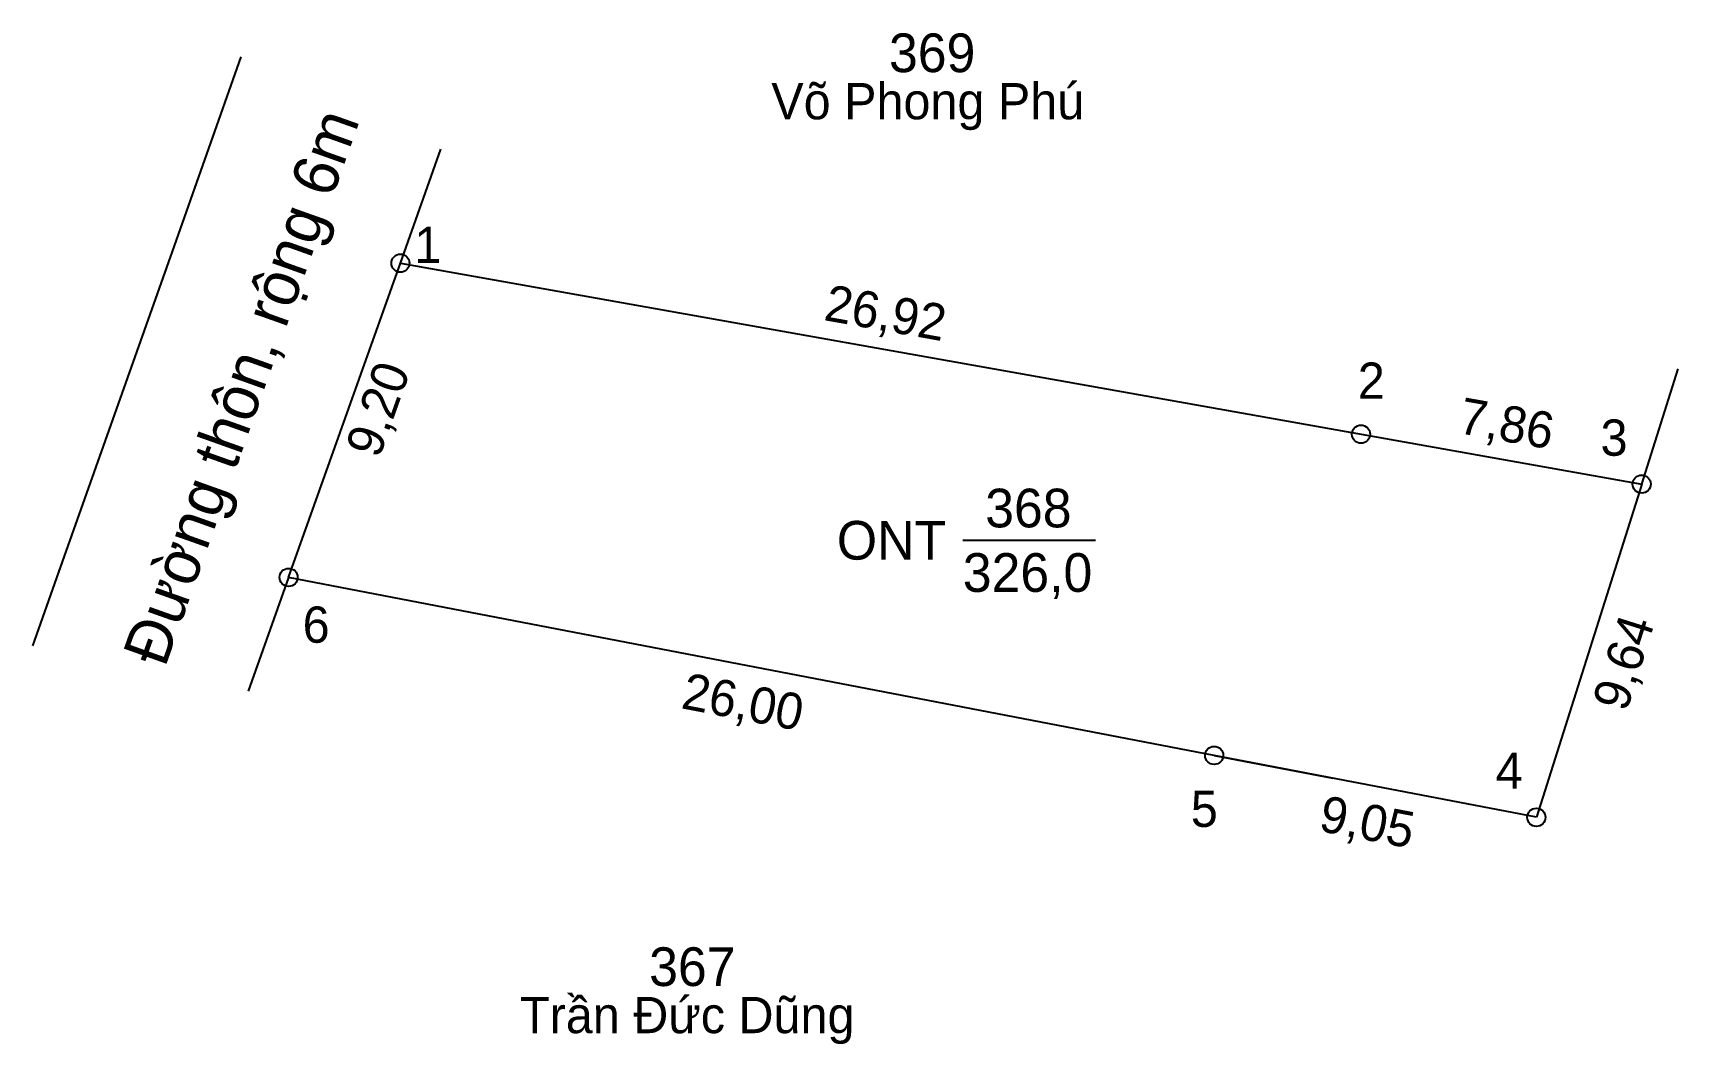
# Model space of a CAD drawing. Extents: x 540714.8 to 540760.2, y 1835292.1 to 1835320.
import ezdxf

# ---------------------------------------------------------------- set-up
doc = ezdxf.new("R2010")
doc.units = 0
for name, color, linetype in [('CanhThua', 7, 'Continuous'), ('ChieuDaiCanhThua', 7, 'Continuous'), ('Level 1', 7, 'Continuous'), ('Level 10', 7, 'Continuous'), ('MocDinhThua', 7, 'Continuous'), ('NhanDiaChinhThua', 7, 'Continuous'), ('NhanTuCan', 7, 'Continuous'), ('RauThua', 7, 'Continuous'), ('SoHieuDinhThua', 7, 'Continuous'), ('TenChuLanCan', 7, 'Continuous')]:
    doc.layers.add(name, color=color, linetype=linetype)

msp = doc.modelspace()

# ---------------------------------------------------------------- linework, layer by layer
at = {"layer": 'CanhThua'}
for p, q in [((540721.831, 1835304.946), (540724.916, 1835313.617)), ((540724.916, 1835313.617), (540751.417, 1835308.898)), ((540751.417, 1835308.898), (540759.159, 1835307.52)), ((540759.159, 1835307.52), (540756.254, 1835298.325)), ((540747.365, 1835300.034), (540721.831, 1835304.946)), ((540756.254, 1835298.325), (540747.365, 1835300.034))]:
    msp.add_line(p, q, dxfattribs=at)
at = {"layer": 'Level 10'}
for p, q in [((540718.625, 1835313.939), (540720.524, 1835319.309)), ((540715.495, 1835305.09), (540718.625, 1835313.939)), ((540714.777, 1835303.058), (540715.495, 1835305.09))]:
    msp.add_line(p, q, dxfattribs=at)
at = {"layer": 'MocDinhThua'}
for centre in [(540724.916, 1835313.617), (540751.417, 1835308.898), (540759.159, 1835307.52), (540721.831, 1835304.946), (540747.365, 1835300.034), (540756.254, 1835298.325)]:
    msp.add_circle(centre, 0.25, dxfattribs=at)
at = {"layer": 'NhanDiaChinhThua'}
msp.add_line((540740.43, 1835305.97), (540744.09, 1835305.97), dxfattribs=at)
at = {"layer": 'RauThua'}
for p, q in [((540724.916, 1835313.617), (540726.034, 1835316.76)), ((540759.159, 1835307.52), (540760.164, 1835310.701)), ((540721.831, 1835304.946), (540720.713, 1835301.803)), ((540747.365, 1835300.034), (540750.641, 1835299.404))]:
    msp.add_line(p, q, dxfattribs=at)

# ---------------------------------------------------------------- texts
at = {"layer": 'ChieuDaiCanhThua'}
for s, rotation, p in [('26,92', 349.9032, (540736.569, 1835312.05)), ('9,20', 70.4153, (540724.325, 1835308.2)), ('7,86', 349.9076, (540754.068, 1835308.934)), ('9,64', 72.467, (540758.738, 1835301.206)), ('26,00', 349.111, (540732.63, 1835301.34)), ('9,05', 349.1171, (540750.218, 1835297.957))]:
    msp.add_text(s, height=1.0008, rotation=rotation, dxfattribs=at).set_placement(p)
at = {"layer": 'Level 1'}
msp.add_text('Đường thôn, rộng 6m', height=1.25, rotation=70.4161, dxfattribs=at).set_placement((540718.418, 1835302.432))
at = {"layer": 'NhanDiaChinhThua'}
for s, p in [('368', (540741.049, 1835306.326)), ('ONT', (540736.956, 1835305.436)), ('326,0', (540740.431, 1835304.547))]:
    msp.add_text(s, height=1.0675, dxfattribs=at).set_placement(p)
at = {"layer": 'NhanTuCan'}
for s, p in [('369', (540738.395, 1835318.888)), ('367', (540731.778, 1835293.67))]:
    msp.add_text(s, height=1.0675, dxfattribs=at).set_placement(p)
at = {"layer": 'SoHieuDinhThua'}
for s, p in [('1', (540725.299, 1835313.619)), ('2', (540751.328, 1835309.874)), ('3', (540758.025, 1835308.303)), ('6', (540722.219, 1835303.143)), ('4', (540755.131, 1835299.113)), ('5', (540746.721, 1835298.061))]:
    msp.add_text(s, height=1.001, dxfattribs=at).set_placement(p)
at = {"layer": 'TenChuLanCan'}
for s, p in [('Võ Phong Phú', (540735.148, 1835317.587)), ('Trần Đức Dũng', (540728.216, 1835292.369))]:
    msp.add_text(s, height=1.00075, dxfattribs=at).set_placement(p)

doc.saveas('drawing.dxf')
